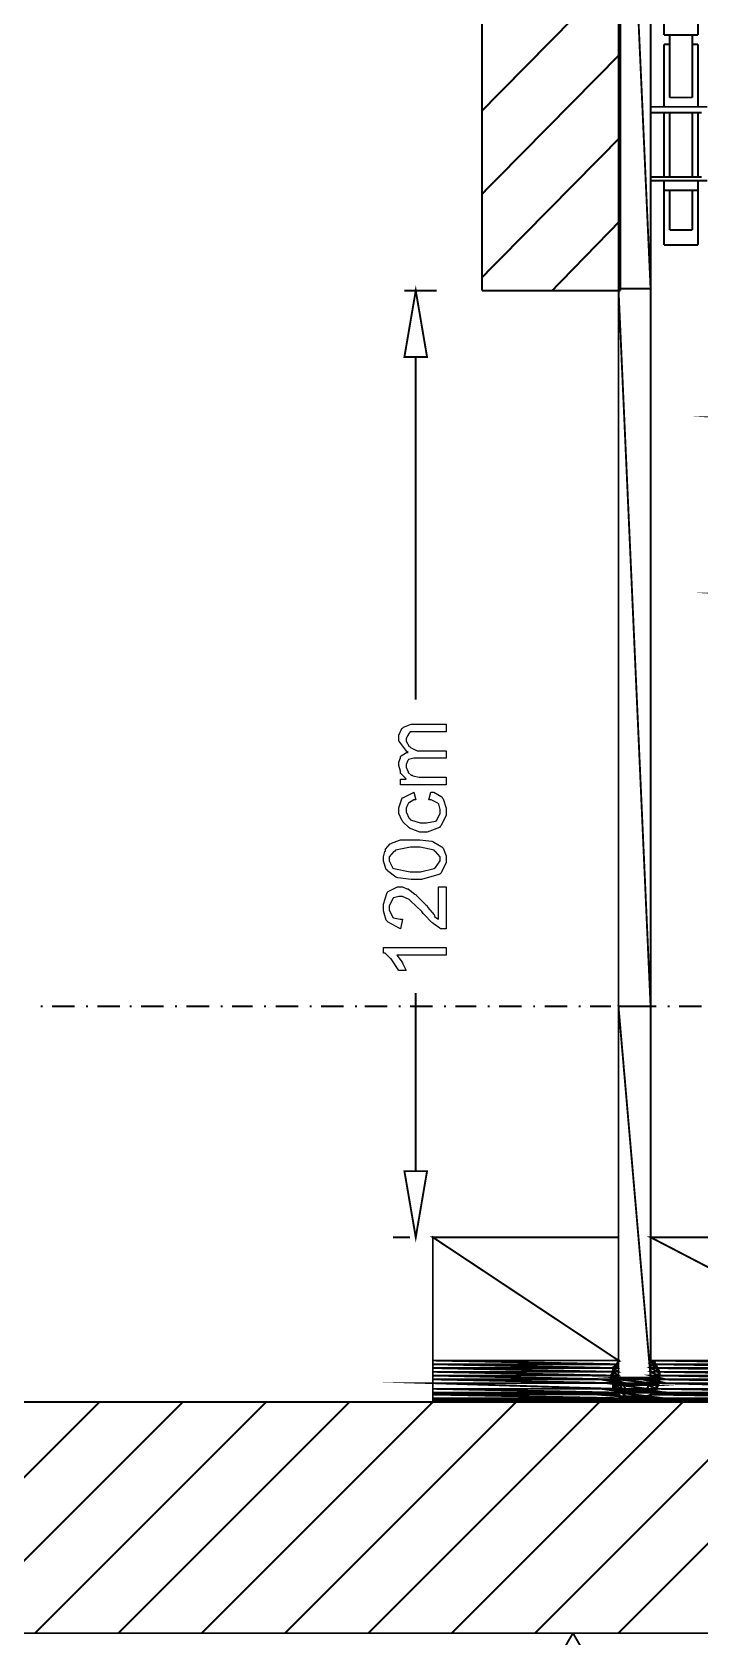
# Model space of a CAD drawing. Header units: metres. Extents: x -593 to 248, y 430 to 1024.
# Drawn here: x -503.75 to -488.8, y 551.19 to 587.11 of the extents above; entities that cross this region are included whole.
import ezdxf

# ---------------------------------------------------------------- set-up
doc = ezdxf.new("R2010")
doc.units = ezdxf.units.M
doc.header["$MEASUREMENT"] = 0
for name, color, linetype in [('C00-00-00-BLACK', 7, 'Continuous'), ('C00-00-FF', 5, 'Continuous'), ('C62-64-65', 252, 'Continuous'), ('C93-95-97', 253, 'Continuous'), ('CC6-C8-CA', 254, 'Continuous'), ('CFF-7E-00', 30, 'Continuous')]:
    doc.layers.add(name, color=color, linetype=linetype)

msp = doc.modelspace()

# ---------------------------------------------------------------- linework, layer by layer
at = {"layer": 'C00-00-00-BLACK', "const_width": 0.0423}
for points in [[(-490.577, 581.325), (-490.577, 604.98)], [(-493.673, 581.325), (-493.673, 604.937)], [(-490.619, 556.995), (-490.619, 596.841)], [(-489.9, 596.671), (-489.9, 556.995)], [(-493.673, 585.352), (-490.577, 588.491)], [(-489.601, 587.896), (-489.601, 587.049)], [(-488.839, 587.896), (-488.839, 587.049)], [(-489.601, 587.049), (-488.839, 587.049)], [(-489.474, 587.049), (-489.474, 585.648)], [(-488.966, 587.049), (-488.966, 585.648)], [(-489.601, 586.838), (-489.474, 586.838)], [(-489.601, 585.438), (-489.601, 586.838)], [(-488.966, 586.838), (-488.839, 586.838)], [(-488.839, 585.438), (-488.839, 586.838)], [(-493.673, 583.488), (-490.577, 586.626)], [(-488.966, 585.648), (-489.474, 585.648)], [(-489.9, 585.438), (-488.627, 585.438)], [(-489.9, 585.311), (-488.754, 585.311)], [(-489.601, 583.868), (-489.601, 585.311)], [(-489.474, 585.311), (-489.474, 583.868)], [(-488.966, 585.311), (-488.966, 583.868)], [(-488.839, 583.868), (-488.839, 585.311)], [(-493.673, 581.622), (-490.577, 584.76)], [(-489.9, 583.868), (-488.754, 583.868)], [(-489.9, 583.784), (-488.627, 583.784)], [(-489.601, 582.344), (-489.601, 583.784)], [(-488.839, 582.344), (-488.839, 583.784)], [(-488.839, 583.572), (-489.601, 583.572)], [(-489.474, 583.572), (-489.474, 582.683)], [(-488.966, 583.572), (-488.966, 582.683)], [(-492.104, 581.325), (-490.577, 582.895)], [(-489.474, 582.683), (-488.966, 582.683)], [(-489.601, 582.344), (-488.839, 582.344)], [(-495.411, 581.325), (-494.692, 581.325)], [(-493.673, 581.325), (-490.577, 581.325)], [(-495.157, 579.841), (-495.157, 572.171)], [(-495.157, 561.614), (-495.157, 565.599)], [(-503.555, 565.303), (-503.512, 565.303)], [(-502.79, 565.303), (-503.301, 565.303)], [(-502.537, 565.303), (-502.494, 565.303)], [(-501.775, 565.303), (-502.282, 565.303)], [(-501.563, 565.303), (-501.52, 565.303)], [(-500.798, 565.303), (-501.306, 565.303)], [(-500.544, 565.303), (-500.501, 565.303)], [(-499.779, 565.303), (-500.29, 565.303)], [(-499.526, 565.303), (-499.483, 565.303)], [(-498.806, 565.303), (-499.271, 565.303)], [(-498.552, 565.303), (-498.508, 565.303)], [(-497.787, 565.303), (-498.295, 565.303)], [(-497.533, 565.303), (-497.49, 565.303)], [(-496.768, 565.303), (-497.279, 565.303)], [(-496.515, 565.303), (-496.472, 565.303)], [(-495.795, 565.303), (-496.303, 565.303)], [(-495.538, 565.303), (-495.496, 565.303)], [(-494.775, 565.303), (-495.284, 565.303)], [(-494.522, 565.303), (-494.479, 565.303)], [(-493.8, 565.303), (-494.269, 565.303)], [(-493.546, 565.303), (-493.504, 565.303)], [(-492.784, 565.303), (-493.291, 565.303)], [(-492.527, 565.303), (-492.485, 565.303)], [(-491.765, 565.303), (-492.273, 565.303)], [(-491.511, 565.303), (-491.468, 565.303)], [(-490.789, 565.303), (-491.255, 565.303)], [(-490.535, 565.303), (-490.493, 565.303)], [(-489.771, 565.303), (-490.28, 565.303)], [(-489.516, 565.303), (-489.474, 565.303)], [(-488.754, 565.303), (-489.262, 565.303)], [(-495.284, 560.133), (-495.667, 560.133)], [(-489.9, 560.133), (-484.598, 560.133), (-484.598, 556.444), (-494.775, 556.444), (-494.775, 560.133), (-490.619, 560.133)], [(-490.577, 557.375), (-490.619, 557.344), (-490.737, 557.118), (-490.727, 556.868), (-490.705, 556.825), (-490.684, 556.773), (-490.351, 556.486), (-490.239, 556.486), (-490.163, 556.486), (-489.936, 556.577), (-489.75, 556.773), (-489.728, 556.825), (-489.707, 556.868), (-489.696, 557.118), (-489.813, 557.344), (-489.855, 557.375)], [(-490.577, 556.995), (-490.577, 556.922), (-490.44, 556.71), (-490.407, 556.699), (-490.376, 556.678), (-490.058, 556.678), (-490.027, 556.699), (-490.006, 556.71), (-489.855, 556.925), (-489.855, 556.995)], [(-482.434, 556.444), (-528.961, 556.444)], [(-507.415, 551.272), (-502.241, 556.444)], [(-505.548, 551.272), (-500.375, 556.444)], [(-503.682, 551.272), (-498.508, 556.444)], [(-501.817, 551.272), (-496.641, 556.444)], [(-499.949, 551.272), (-494.775, 556.444)], [(-498.083, 551.272), (-492.911, 556.444)], [(-496.218, 551.272), (-491.042, 556.444)], [(-494.352, 551.272), (-489.262, 556.36)], [(-484.514, 556.444), (-492.954, 556.444)], [(-492.954, 556.444), (-484.514, 556.444)], [(-489.262, 556.36), (-489.178, 556.444)], [(-489.262, 554.494), (-487.312, 556.444)], [(-489.262, 552.629), (-485.445, 556.444)], [(-492.485, 551.272), (-489.262, 554.494)], [(-490.619, 551.272), (-489.262, 552.629)], [(-534.175, 551.272), (-482.434, 551.272)], [(-491.638, 551.272), (-493.504, 548.051)], [(-489.771, 548.051), (-491.638, 551.272)]]:
    msp.add_lwpolyline(points, dxfattribs=at)
for points in [[(-495.411, 579.841), (-494.904, 579.841), (-495.157, 581.325), (-495.411, 579.841)], [(-495.411, 561.614), (-494.904, 561.614), (-495.157, 560.133), (-495.411, 561.614)]]:
    msp.add_lwpolyline(points, close=True, dxfattribs=at)
at = {"layer": 'C00-00-00-BLACK'}
for points in [[(-495.411, 579.841), (-494.904, 579.841), (-495.157, 581.325), (-495.411, 579.841)], [(-495.411, 561.614), (-494.904, 561.614), (-495.157, 560.133), (-495.411, 561.614)]]:
    msp.add_lwpolyline(points, close=True, dxfattribs=at)
at = {"layer": 'C00-00-FF', "const_width": 0.0423}
msp.add_lwpolyline([(-494.31, 556.444), (-496.006, 556.444)], dxfattribs=at)
at = {"layer": 'C62-64-65', "const_width": 0.0423}
for points in [[(-490.619, 557.206), (-490.746, 557.206), (-490.619, 557.122), (-490.619, 557.206)], [(-490.662, 557.291), (-490.619, 557.206), (-490.746, 557.206), (-490.662, 557.291)], [(-490.746, 557.206), (-490.619, 557.122), (-490.746, 557.122), (-490.746, 557.206)], [(-490.619, 557.375), (-490.619, 557.291), (-490.662, 557.291), (-490.619, 557.375)], [(-490.619, 557.291), (-490.662, 557.291), (-490.619, 557.206), (-490.619, 557.291)], [(-489.771, 557.206), (-489.9, 557.206), (-489.728, 557.122), (-489.771, 557.206)], [(-489.812, 557.291), (-489.9, 557.291), (-489.771, 557.206), (-489.812, 557.291)], [(-489.9, 557.375), (-489.812, 557.291), (-489.9, 557.291), (-489.9, 557.375)], [(-489.9, 557.291), (-489.771, 557.206), (-489.9, 557.206), (-489.9, 557.291)], [(-489.9, 557.206), (-489.728, 557.122), (-489.9, 557.122), (-489.9, 557.206)], [(-490.619, 556.909), (-490.789, 556.909), (-490.577, 556.868), (-490.619, 556.909)], [(-490.619, 557.038), (-490.789, 557.038), (-490.619, 556.995), (-490.619, 557.038)], [(-490.619, 556.995), (-490.789, 556.995), (-490.619, 556.952), (-490.619, 556.995)], [(-490.619, 556.952), (-490.789, 556.952), (-490.619, 556.909), (-490.619, 556.952)], [(-490.577, 556.868), (-490.746, 556.868), (-490.577, 556.825), (-490.577, 556.868)], [(-490.789, 556.909), (-490.577, 556.868), (-490.746, 556.868), (-490.789, 556.909)], [(-490.746, 557.122), (-490.619, 557.038), (-490.789, 557.038), (-490.746, 557.122)], [(-490.619, 557.122), (-490.746, 557.122), (-490.619, 557.038), (-490.619, 557.122)], [(-490.789, 557.038), (-490.619, 556.995), (-490.789, 556.995), (-490.789, 557.038)], [(-490.789, 556.995), (-490.619, 556.952), (-490.789, 556.952), (-490.789, 556.995)], [(-490.789, 556.952), (-490.619, 556.909), (-490.789, 556.909), (-490.789, 556.952)], [(-490.577, 556.825), (-490.706, 556.825), (-490.535, 556.741), (-490.577, 556.825)], [(-490.746, 556.868), (-490.577, 556.825), (-490.746, 556.825), (-490.746, 556.868)], [(-490.746, 556.825), (-490.577, 556.825), (-490.535, 556.825), (-490.746, 556.825)], [(-490.577, 556.825), (-490.535, 556.825), (-490.746, 556.825), (-490.577, 556.825)], [(-490.706, 556.825), (-490.535, 556.741), (-490.706, 556.741), (-490.706, 556.825)], [(-489.728, 556.909), (-489.9, 556.909), (-489.728, 556.868), (-489.728, 556.909)], [(-489.728, 557.038), (-489.9, 557.038), (-489.728, 556.995), (-489.728, 557.038)], [(-489.728, 556.995), (-489.9, 556.995), (-489.728, 556.952), (-489.728, 556.995)], [(-489.728, 556.952), (-489.9, 556.952), (-489.728, 556.909), (-489.728, 556.952)], [(-489.771, 556.825), (-489.943, 556.825), (-489.771, 556.741), (-489.771, 556.825)], [(-489.728, 556.868), (-489.9, 556.868), (-489.771, 556.825), (-489.728, 556.868)], [(-489.943, 556.825), (-489.771, 556.741), (-489.984, 556.741), (-489.943, 556.825)], [(-489.9, 556.868), (-489.771, 556.825), (-489.943, 556.825), (-489.9, 556.868)], [(-489.728, 557.122), (-489.9, 557.122), (-489.728, 557.038), (-489.728, 557.122)], [(-489.943, 556.825), (-489.773, 556.825), (-489.731, 556.825), (-489.943, 556.825)], [(-489.773, 556.825), (-489.731, 556.825), (-489.943, 556.825), (-489.773, 556.825)], [(-489.9, 557.122), (-489.728, 557.038), (-489.9, 557.038), (-489.9, 557.122)], [(-489.9, 557.038), (-489.728, 556.995), (-489.9, 556.995), (-489.9, 557.038)], [(-489.9, 556.995), (-489.728, 556.952), (-489.9, 556.952), (-489.9, 556.995)], [(-489.9, 556.952), (-489.728, 556.909), (-489.9, 556.909), (-489.9, 556.952)], [(-489.9, 556.909), (-489.728, 556.868), (-489.9, 556.868), (-489.9, 556.909)], [(-489.943, 556.572), (-490.577, 556.572), (-490.027, 556.529), (-489.943, 556.572)], [(-490.493, 556.699), (-490.705, 556.699), (-490.407, 556.656), (-490.493, 556.699)], [(-489.855, 556.656), (-490.619, 556.656), (-489.943, 556.572), (-489.855, 556.656)], [(-490.027, 556.529), (-490.493, 556.529), (-490.111, 556.486), (-490.027, 556.529)], [(-490.493, 556.741), (-490.665, 556.741), (-490.493, 556.699), (-490.493, 556.741)], [(-490.705, 556.699), (-490.407, 556.656), (-490.662, 556.656), (-490.705, 556.699)], [(-490.493, 556.741), (-490.45, 556.741), (-490.705, 556.741), (-490.493, 556.741)], [(-490.493, 556.741), (-490.705, 556.741), (-490.535, 556.741), (-490.493, 556.741)], [(-490.665, 556.741), (-490.493, 556.699), (-490.665, 556.699), (-490.665, 556.741)], [(-490.366, 556.656), (-490.323, 556.656), (-490.662, 556.656), (-490.366, 556.656)], [(-490.366, 556.656), (-490.662, 556.656), (-490.407, 556.656), (-490.366, 556.656)], [(-490.662, 556.656), (-490.366, 556.656), (-490.323, 556.656), (-490.662, 556.656)], [(-490.366, 556.656), (-490.323, 556.656), (-490.662, 556.656), (-490.366, 556.656)], [(-490.366, 556.656), (-490.662, 556.656), (-490.28, 556.656), (-490.366, 556.656)], [(-490.662, 556.656), (-490.28, 556.656), (-490.619, 556.656), (-490.662, 556.656)], [(-490.577, 556.572), (-490.027, 556.529), (-490.493, 556.529), (-490.577, 556.572)], [(-490.619, 556.656), (-489.943, 556.572), (-490.577, 556.572), (-490.619, 556.656)], [(-490.493, 556.529), (-490.111, 556.486), (-490.407, 556.486), (-490.493, 556.529)], [(-490.111, 556.486), (-490.407, 556.486), (-490.196, 556.486), (-490.111, 556.486)], [(-490.407, 556.486), (-490.196, 556.486), (-490.323, 556.486), (-490.407, 556.486)], [(-490.154, 556.656), (-489.855, 556.656), (-490.239, 556.656), (-490.154, 556.656)], [(-489.771, 556.741), (-490.027, 556.741), (-489.812, 556.699), (-489.771, 556.741)], [(-489.812, 556.699), (-490.027, 556.699), (-489.812, 556.656), (-489.812, 556.699)], [(-490.07, 556.656), (-489.855, 556.656), (-490.154, 556.656), (-490.07, 556.656)], [(-490.154, 556.656), (-489.815, 556.656), (-489.773, 556.656), (-490.154, 556.656)], [(-489.815, 556.656), (-489.773, 556.656), (-490.154, 556.656), (-489.815, 556.656)], [(-489.855, 556.656), (-490.154, 556.656), (-489.855, 556.656)], [(-490.027, 556.699), (-489.812, 556.656), (-490.07, 556.656), (-490.027, 556.699)], [(-489.812, 556.656), (-490.07, 556.656), (-489.855, 556.656), (-489.812, 556.656)], [(-490.027, 556.741), (-489.812, 556.699), (-490.027, 556.699), (-490.027, 556.741)], [(-489.984, 556.741), (-489.771, 556.741), (-490.027, 556.741), (-489.984, 556.741)], [(-489.771, 556.741), (-489.984, 556.741), (-489.771, 556.741)]]:
    msp.add_lwpolyline(points, close=True, dxfattribs=at)
at = {"layer": 'C62-64-65'}
for points in [[(-490.662, 557.291), (-490.619, 557.206), (-490.746, 557.206), (-490.662, 557.291)], [(-490.619, 557.206), (-490.746, 557.206), (-490.619, 557.122), (-490.619, 557.206)], [(-490.746, 557.206), (-490.619, 557.122), (-490.746, 557.122), (-490.746, 557.206)], [(-490.619, 557.375), (-490.619, 557.291), (-490.662, 557.291), (-490.619, 557.375)], [(-490.619, 557.291), (-490.662, 557.291), (-490.619, 557.206), (-490.619, 557.291)], [(-489.9, 557.375), (-489.812, 557.291), (-489.9, 557.291), (-489.9, 557.375)], [(-489.812, 557.291), (-489.9, 557.291), (-489.771, 557.206), (-489.812, 557.291)], [(-489.9, 557.291), (-489.771, 557.206), (-489.9, 557.206), (-489.9, 557.291)], [(-489.771, 557.206), (-489.9, 557.206), (-489.728, 557.122), (-489.771, 557.206)], [(-489.9, 557.206), (-489.728, 557.122), (-489.9, 557.122), (-489.9, 557.206)], [(-490.746, 557.122), (-490.619, 557.038), (-490.789, 557.038), (-490.746, 557.122)], [(-490.619, 557.038), (-490.789, 557.038), (-490.619, 556.995), (-490.619, 557.038)], [(-490.789, 557.038), (-490.619, 556.995), (-490.789, 556.995), (-490.789, 557.038)], [(-490.619, 556.995), (-490.789, 556.995), (-490.619, 556.952), (-490.619, 556.995)], [(-490.789, 556.995), (-490.619, 556.952), (-490.789, 556.952), (-490.789, 556.995)], [(-490.619, 556.952), (-490.789, 556.952), (-490.619, 556.909), (-490.619, 556.952)], [(-490.789, 556.952), (-490.619, 556.909), (-490.789, 556.909), (-490.789, 556.952)], [(-490.619, 556.909), (-490.789, 556.909), (-490.577, 556.868), (-490.619, 556.909)], [(-490.789, 556.909), (-490.577, 556.868), (-490.746, 556.868), (-490.789, 556.909)], [(-490.619, 557.122), (-490.746, 557.122), (-490.619, 557.038), (-490.619, 557.122)], [(-490.577, 556.868), (-490.746, 556.868), (-490.577, 556.825), (-490.577, 556.868)], [(-490.746, 556.868), (-490.577, 556.825), (-490.746, 556.825), (-490.746, 556.868)], [(-489.9, 556.868), (-489.771, 556.825), (-489.943, 556.825), (-489.9, 556.868)], [(-489.728, 557.122), (-489.9, 557.122), (-489.728, 557.038), (-489.728, 557.122)], [(-489.9, 557.122), (-489.728, 557.038), (-489.9, 557.038), (-489.9, 557.122)], [(-489.728, 557.038), (-489.9, 557.038), (-489.728, 556.995), (-489.728, 557.038)], [(-489.9, 557.038), (-489.728, 556.995), (-489.9, 556.995), (-489.9, 557.038)], [(-489.728, 556.995), (-489.9, 556.995), (-489.728, 556.952), (-489.728, 556.995)], [(-489.9, 556.995), (-489.728, 556.952), (-489.9, 556.952), (-489.9, 556.995)], [(-489.728, 556.952), (-489.9, 556.952), (-489.728, 556.909), (-489.728, 556.952)], [(-489.9, 556.952), (-489.728, 556.909), (-489.9, 556.909), (-489.9, 556.952)], [(-489.728, 556.909), (-489.9, 556.909), (-489.728, 556.868), (-489.728, 556.909)], [(-489.9, 556.909), (-489.728, 556.868), (-489.9, 556.868), (-489.9, 556.909)], [(-489.728, 556.868), (-489.9, 556.868), (-489.771, 556.825), (-489.728, 556.868)], [(-490.746, 556.825), (-490.577, 556.825), (-490.535, 556.825), (-490.746, 556.825)], [(-490.577, 556.825), (-490.535, 556.825), (-490.746, 556.825), (-490.577, 556.825)], [(-490.577, 556.825), (-490.706, 556.825), (-490.535, 556.741), (-490.577, 556.825)], [(-490.706, 556.825), (-490.535, 556.741), (-490.706, 556.741), (-490.706, 556.825)], [(-490.493, 556.741), (-490.45, 556.741), (-490.705, 556.741), (-490.493, 556.741)], [(-490.493, 556.741), (-490.705, 556.741), (-490.535, 556.741), (-490.493, 556.741)], [(-490.493, 556.699), (-490.705, 556.699), (-490.407, 556.656), (-490.493, 556.699)], [(-490.705, 556.699), (-490.407, 556.656), (-490.662, 556.656), (-490.705, 556.699)], [(-490.493, 556.741), (-490.665, 556.741), (-490.493, 556.699), (-490.493, 556.741)], [(-490.665, 556.741), (-490.493, 556.699), (-490.665, 556.699), (-490.665, 556.741)], [(-490.366, 556.656), (-490.323, 556.656), (-490.662, 556.656), (-490.366, 556.656)], [(-490.366, 556.656), (-490.662, 556.656), (-490.407, 556.656), (-490.366, 556.656)], [(-490.662, 556.656), (-490.366, 556.656), (-490.323, 556.656), (-490.662, 556.656)], [(-490.366, 556.656), (-490.323, 556.656), (-490.662, 556.656), (-490.366, 556.656)], [(-490.366, 556.656), (-490.662, 556.656), (-490.28, 556.656), (-490.366, 556.656)], [(-490.662, 556.656), (-490.28, 556.656), (-490.619, 556.656), (-490.662, 556.656)], [(-489.855, 556.656), (-490.619, 556.656), (-489.943, 556.572), (-489.855, 556.656)], [(-490.619, 556.656), (-489.943, 556.572), (-490.577, 556.572), (-490.619, 556.656)], [(-489.943, 556.572), (-490.577, 556.572), (-490.027, 556.529), (-489.943, 556.572)], [(-490.577, 556.572), (-490.027, 556.529), (-490.493, 556.529), (-490.577, 556.572)], [(-490.027, 556.529), (-490.493, 556.529), (-490.111, 556.486), (-490.027, 556.529)], [(-490.493, 556.529), (-490.111, 556.486), (-490.407, 556.486), (-490.493, 556.529)], [(-490.111, 556.486), (-490.407, 556.486), (-490.196, 556.486), (-490.111, 556.486)], [(-490.407, 556.486), (-490.196, 556.486), (-490.323, 556.486), (-490.407, 556.486)], [(-490.154, 556.656), (-489.855, 556.656), (-490.239, 556.656), (-490.154, 556.656)], [(-490.07, 556.656), (-489.855, 556.656), (-490.154, 556.656), (-490.07, 556.656)], [(-490.154, 556.656), (-489.815, 556.656), (-489.773, 556.656), (-490.154, 556.656)], [(-489.815, 556.656), (-489.773, 556.656), (-490.154, 556.656), (-489.815, 556.656)], [(-489.855, 556.656), (-490.154, 556.656), (-489.855, 556.656)], [(-490.027, 556.699), (-489.812, 556.656), (-490.07, 556.656), (-490.027, 556.699)], [(-489.812, 556.656), (-490.07, 556.656), (-489.855, 556.656), (-489.812, 556.656)], [(-489.984, 556.741), (-489.771, 556.741), (-490.027, 556.741), (-489.984, 556.741)], [(-489.771, 556.741), (-490.027, 556.741), (-489.812, 556.699), (-489.771, 556.741)], [(-490.027, 556.741), (-489.812, 556.699), (-490.027, 556.699), (-490.027, 556.741)], [(-489.812, 556.699), (-490.027, 556.699), (-489.812, 556.656), (-489.812, 556.699)], [(-489.943, 556.825), (-489.771, 556.741), (-489.984, 556.741), (-489.943, 556.825)], [(-489.771, 556.741), (-489.984, 556.741), (-489.771, 556.741)], [(-489.943, 556.825), (-489.773, 556.825), (-489.731, 556.825), (-489.943, 556.825)], [(-489.773, 556.825), (-489.731, 556.825), (-489.943, 556.825), (-489.773, 556.825)], [(-489.771, 556.825), (-489.943, 556.825), (-489.771, 556.741), (-489.771, 556.825)]]:
    msp.add_lwpolyline(points, close=True, dxfattribs=at)
at = {"layer": 'C93-95-97', "const_width": 0.0423}
for points in [[(-486.844, 578.487), (-488.286, 578.487), (-486.97, 578.403), (-486.844, 578.487)], [(-486.844, 577.638), (-488.286, 577.638), (-486.76, 577.592), (-486.844, 577.638)], [(-486.844, 574.544), (-488.286, 574.544), (-486.97, 574.46), (-486.844, 574.544)], [(-486.844, 573.695), (-488.286, 573.695), (-486.76, 573.65), (-486.844, 573.695)], [(-490.619, 560.133), (-494.775, 560.133), (-490.619, 557.375), (-490.619, 560.133)], [(-494.775, 560.133), (-490.619, 557.375), (-494.775, 557.375), (-494.775, 560.133)], [(-484.598, 560.133), (-489.9, 560.133), (-484.598, 557.375), (-484.598, 560.133)], [(-489.9, 560.133), (-484.598, 557.375), (-489.9, 557.375), (-489.9, 560.133)], [(-490.619, 557.375), (-494.775, 557.375), (-490.662, 557.291), (-490.619, 557.375)], [(-494.775, 557.375), (-490.662, 557.291), (-494.775, 557.291), (-494.775, 557.375)], [(-490.662, 557.291), (-494.775, 557.291), (-490.746, 557.206), (-490.662, 557.291)], [(-494.775, 557.291), (-490.746, 557.206), (-494.775, 557.206), (-494.775, 557.291)], [(-490.746, 557.206), (-494.775, 557.206), (-490.746, 557.122), (-490.746, 557.206)], [(-494.775, 557.206), (-490.746, 557.122), (-494.775, 557.122), (-494.775, 557.206)], [(-489.9, 557.375), (-484.598, 557.291), (-489.812, 557.291), (-489.9, 557.375)], [(-484.598, 557.375), (-489.9, 557.375), (-484.598, 557.291), (-484.598, 557.375)], [(-489.812, 557.291), (-484.598, 557.206), (-489.771, 557.206), (-489.812, 557.291)], [(-484.598, 557.291), (-489.812, 557.291), (-484.598, 557.206), (-484.598, 557.291)], [(-489.771, 557.206), (-484.598, 557.122), (-489.728, 557.122), (-489.771, 557.206)], [(-484.598, 557.206), (-489.771, 557.206), (-484.598, 557.122), (-484.598, 557.206)], [(-490.746, 556.868), (-494.775, 556.868), (-490.746, 556.741), (-490.746, 556.868)], [(-490.746, 557.122), (-494.775, 557.122), (-490.789, 557.038), (-490.746, 557.122)], [(-494.775, 557.122), (-490.789, 557.038), (-494.775, 557.038), (-494.775, 557.122)], [(-490.789, 557.038), (-494.775, 557.038), (-490.789, 556.952), (-490.789, 557.038)], [(-494.775, 557.038), (-490.789, 556.952), (-494.775, 556.952), (-494.775, 557.038)], [(-490.789, 556.952), (-494.775, 556.952), (-490.746, 556.868), (-490.789, 556.952)], [(-494.775, 556.952), (-490.746, 556.868), (-494.775, 556.868), (-494.775, 556.952)], [(-494.775, 556.868), (-490.746, 556.741), (-494.775, 556.741), (-494.775, 556.868)], [(-489.728, 556.868), (-484.598, 556.741), (-489.771, 556.741), (-489.728, 556.868)], [(-484.598, 557.122), (-489.728, 557.122), (-484.598, 557.038), (-484.598, 557.122)], [(-489.728, 557.122), (-484.598, 557.038), (-489.728, 557.038), (-489.728, 557.122)], [(-484.598, 557.038), (-489.728, 557.038), (-484.598, 556.952), (-484.598, 557.038)], [(-489.728, 557.038), (-484.598, 556.952), (-489.728, 556.952), (-489.728, 557.038)], [(-484.598, 556.952), (-489.728, 556.952), (-484.598, 556.868), (-484.598, 556.952)], [(-489.728, 556.952), (-484.598, 556.868), (-489.728, 556.868), (-489.728, 556.952)], [(-484.598, 556.868), (-489.728, 556.868), (-484.598, 556.741), (-484.598, 556.868)], [(-490.746, 556.741), (-494.775, 556.741), (-490.662, 556.656), (-490.746, 556.741)], [(-494.775, 556.741), (-490.662, 556.656), (-494.775, 556.656), (-494.775, 556.741)], [(-490.662, 556.656), (-494.775, 556.656), (-490.619, 556.613), (-490.662, 556.656)], [(-494.775, 556.656), (-490.619, 556.613), (-494.775, 556.613), (-494.775, 556.656)], [(-490.619, 556.613), (-494.775, 556.613), (-490.535, 556.529), (-490.619, 556.613)], [(-494.775, 556.613), (-490.535, 556.529), (-494.775, 556.529), (-494.775, 556.613)], [(-490.535, 556.529), (-494.775, 556.529), (-490.45, 556.486), (-490.535, 556.529)], [(-494.775, 556.529), (-490.45, 556.486), (-494.775, 556.486), (-494.775, 556.529)], [(-490.366, 556.486), (-490.323, 556.486), (-494.775, 556.486), (-490.366, 556.486)], [(-490.366, 556.486), (-494.775, 556.486), (-490.45, 556.486), (-490.366, 556.486)], [(-494.775, 556.486), (-490.239, 556.486), (-494.775, 556.444), (-494.775, 556.486)], [(-490.239, 556.486), (-490.196, 556.486), (-494.775, 556.486), (-490.239, 556.486)], [(-490.239, 556.486), (-494.775, 556.486), (-490.366, 556.486), (-490.239, 556.486)], [(-490.154, 556.486), (-490.239, 556.486), (-484.598, 556.486), (-490.154, 556.486)], [(-490.239, 556.486), (-484.598, 556.486), (-484.598, 556.444), (-490.239, 556.486)], [(-490.07, 556.486), (-484.598, 556.486), (-490.154, 556.486), (-490.07, 556.486)], [(-490.154, 556.486), (-484.598, 556.486), (-484.555, 556.486), (-490.154, 556.486)], [(-489.984, 556.529), (-484.598, 556.486), (-490.07, 556.486), (-489.984, 556.529)], [(-484.598, 556.486), (-490.07, 556.486), (-484.598, 556.486)], [(-489.9, 556.613), (-484.598, 556.529), (-489.984, 556.529), (-489.9, 556.613)], [(-484.598, 556.529), (-489.984, 556.529), (-484.598, 556.486), (-484.598, 556.529)], [(-489.812, 556.656), (-484.598, 556.613), (-489.9, 556.613), (-489.812, 556.656)], [(-484.598, 556.613), (-489.9, 556.613), (-484.598, 556.529), (-484.598, 556.613)], [(-489.771, 556.741), (-484.598, 556.656), (-489.812, 556.656), (-489.771, 556.741)], [(-484.598, 556.656), (-489.812, 556.656), (-484.598, 556.613), (-484.598, 556.656)], [(-484.598, 556.741), (-489.771, 556.741), (-484.598, 556.656), (-484.598, 556.741)]]:
    msp.add_lwpolyline(points, close=True, dxfattribs=at)
at = {"layer": 'C93-95-97'}
for points in [[(-490.619, 560.133), (-494.775, 560.133), (-490.619, 557.375), (-490.619, 560.133)], [(-494.775, 560.133), (-490.619, 557.375), (-494.775, 557.375), (-494.775, 560.133)], [(-484.598, 560.133), (-489.9, 560.133), (-484.598, 557.375), (-484.598, 560.133)], [(-489.9, 560.133), (-484.598, 557.375), (-489.9, 557.375), (-489.9, 560.133)], [(-490.619, 557.375), (-494.775, 557.375), (-490.662, 557.291), (-490.619, 557.375)], [(-494.775, 557.375), (-490.662, 557.291), (-494.775, 557.291), (-494.775, 557.375)], [(-490.662, 557.291), (-494.775, 557.291), (-490.746, 557.206), (-490.662, 557.291)], [(-494.775, 557.291), (-490.746, 557.206), (-494.775, 557.206), (-494.775, 557.291)], [(-490.746, 557.206), (-494.775, 557.206), (-490.746, 557.122), (-490.746, 557.206)], [(-494.775, 557.206), (-490.746, 557.122), (-494.775, 557.122), (-494.775, 557.206)], [(-484.598, 557.375), (-489.9, 557.375), (-484.598, 557.291), (-484.598, 557.375)], [(-489.9, 557.375), (-484.598, 557.291), (-489.812, 557.291), (-489.9, 557.375)], [(-484.598, 557.291), (-489.812, 557.291), (-484.598, 557.206), (-484.598, 557.291)], [(-489.812, 557.291), (-484.598, 557.206), (-489.771, 557.206), (-489.812, 557.291)], [(-484.598, 557.206), (-489.771, 557.206), (-484.598, 557.122), (-484.598, 557.206)], [(-489.771, 557.206), (-484.598, 557.122), (-489.728, 557.122), (-489.771, 557.206)], [(-490.746, 557.122), (-494.775, 557.122), (-490.789, 557.038), (-490.746, 557.122)], [(-494.775, 557.122), (-490.789, 557.038), (-494.775, 557.038), (-494.775, 557.122)], [(-490.789, 557.038), (-494.775, 557.038), (-490.789, 556.952), (-490.789, 557.038)], [(-494.775, 557.038), (-490.789, 556.952), (-494.775, 556.952), (-494.775, 557.038)], [(-490.789, 556.952), (-494.775, 556.952), (-490.746, 556.868), (-490.789, 556.952)], [(-494.775, 556.952), (-490.746, 556.868), (-494.775, 556.868), (-494.775, 556.952)], [(-490.746, 556.868), (-494.775, 556.868), (-490.746, 556.741), (-490.746, 556.868)], [(-494.775, 556.868), (-490.746, 556.741), (-494.775, 556.741), (-494.775, 556.868)], [(-489.728, 556.868), (-484.598, 556.741), (-489.771, 556.741), (-489.728, 556.868)], [(-484.598, 557.122), (-489.728, 557.122), (-484.598, 557.038), (-484.598, 557.122)], [(-489.728, 557.122), (-484.598, 557.038), (-489.728, 557.038), (-489.728, 557.122)], [(-484.598, 557.038), (-489.728, 557.038), (-484.598, 556.952), (-484.598, 557.038)], [(-489.728, 557.038), (-484.598, 556.952), (-489.728, 556.952), (-489.728, 557.038)], [(-484.598, 556.952), (-489.728, 556.952), (-484.598, 556.868), (-484.598, 556.952)], [(-489.728, 556.952), (-484.598, 556.868), (-489.728, 556.868), (-489.728, 556.952)], [(-484.598, 556.868), (-489.728, 556.868), (-484.598, 556.741), (-484.598, 556.868)], [(-490.746, 556.741), (-494.775, 556.741), (-490.662, 556.656), (-490.746, 556.741)], [(-494.775, 556.741), (-490.662, 556.656), (-494.775, 556.656), (-494.775, 556.741)], [(-490.662, 556.656), (-494.775, 556.656), (-490.619, 556.613), (-490.662, 556.656)], [(-494.775, 556.656), (-490.619, 556.613), (-494.775, 556.613), (-494.775, 556.656)], [(-490.619, 556.613), (-494.775, 556.613), (-490.535, 556.529), (-490.619, 556.613)], [(-494.775, 556.613), (-490.535, 556.529), (-494.775, 556.529), (-494.775, 556.613)], [(-490.535, 556.529), (-494.775, 556.529), (-490.45, 556.486), (-490.535, 556.529)], [(-494.775, 556.529), (-490.45, 556.486), (-494.775, 556.486), (-494.775, 556.529)], [(-490.366, 556.486), (-490.323, 556.486), (-494.775, 556.486), (-490.366, 556.486)], [(-490.366, 556.486), (-494.775, 556.486), (-490.45, 556.486), (-490.366, 556.486)], [(-494.775, 556.486), (-490.239, 556.486), (-494.775, 556.444), (-494.775, 556.486)], [(-490.239, 556.486), (-490.196, 556.486), (-494.775, 556.486), (-490.239, 556.486)], [(-490.239, 556.486), (-494.775, 556.486), (-490.366, 556.486), (-490.239, 556.486)], [(-490.154, 556.486), (-490.239, 556.486), (-484.598, 556.486), (-490.154, 556.486)], [(-490.239, 556.486), (-484.598, 556.486), (-484.598, 556.444), (-490.239, 556.486)], [(-490.07, 556.486), (-484.598, 556.486), (-490.154, 556.486), (-490.07, 556.486)], [(-490.154, 556.486), (-484.598, 556.486), (-484.555, 556.486), (-490.154, 556.486)], [(-489.984, 556.529), (-484.598, 556.486), (-490.07, 556.486), (-489.984, 556.529)], [(-484.598, 556.486), (-490.07, 556.486), (-484.598, 556.486)], [(-489.9, 556.613), (-484.598, 556.529), (-489.984, 556.529), (-489.9, 556.613)], [(-484.598, 556.529), (-489.984, 556.529), (-484.598, 556.486), (-484.598, 556.529)], [(-489.812, 556.656), (-484.598, 556.613), (-489.9, 556.613), (-489.812, 556.656)], [(-484.598, 556.613), (-489.9, 556.613), (-484.598, 556.529), (-484.598, 556.613)], [(-489.771, 556.741), (-484.598, 556.656), (-489.812, 556.656), (-489.771, 556.741)], [(-484.598, 556.656), (-489.812, 556.656), (-484.598, 556.613), (-484.598, 556.656)], [(-484.598, 556.741), (-489.771, 556.741), (-484.598, 556.656), (-484.598, 556.741)]]:
    msp.add_lwpolyline(points, close=True, dxfattribs=at)
at = {"layer": 'CC6-C8-CA', "const_width": 0.0423}
for points in [[(-490.577, 596.375), (-489.9, 581.368), (-490.577, 581.368), (-490.577, 596.375)], [(-489.9, 596.375), (-490.577, 596.375), (-489.9, 581.368), (-489.9, 596.375)], [(-490.619, 581.368), (-489.9, 565.303), (-490.619, 565.303), (-490.619, 581.368)], [(-489.9, 581.368), (-490.619, 581.368), (-489.9, 565.303), (-489.9, 581.368)], [(-490.619, 565.303), (-489.9, 556.995), (-490.619, 556.995), (-490.619, 565.303)], [(-489.9, 565.303), (-490.619, 565.303), (-489.9, 556.995), (-489.9, 565.303)], [(-489.9, 556.995), (-490.619, 556.995), (-489.9, 556.952), (-489.9, 556.995)], [(-489.9, 556.868), (-490.577, 556.868), (-489.943, 556.825), (-489.9, 556.868)], [(-489.9, 556.952), (-490.619, 556.952), (-489.9, 556.868), (-489.9, 556.952)], [(-489.943, 556.825), (-490.577, 556.825), (-489.984, 556.741), (-489.943, 556.825)], [(-490.619, 556.952), (-489.9, 556.868), (-490.577, 556.868), (-490.619, 556.952)], [(-490.619, 556.995), (-489.9, 556.952), (-490.619, 556.952), (-490.619, 556.995)], [(-490.577, 556.825), (-489.984, 556.741), (-490.535, 556.741), (-490.577, 556.825)], [(-490.577, 556.868), (-489.943, 556.825), (-490.577, 556.825), (-490.577, 556.868)], [(-489.984, 556.741), (-490.535, 556.741), (-490.027, 556.699), (-489.984, 556.741)], [(-490.027, 556.699), (-490.493, 556.699), (-490.07, 556.656), (-490.027, 556.699)], [(-490.493, 556.699), (-490.07, 556.656), (-490.407, 556.656), (-490.493, 556.699)], [(-490.535, 556.741), (-490.027, 556.699), (-490.493, 556.699), (-490.535, 556.741)], [(-490.07, 556.656), (-490.407, 556.656), (-490.154, 556.656), (-490.07, 556.656)], [(-490.407, 556.656), (-490.154, 556.656), (-490.366, 556.656), (-490.407, 556.656)], [(-490.154, 556.656), (-490.366, 556.656), (-490.239, 556.656), (-490.154, 556.656)], [(-490.366, 556.656), (-490.239, 556.656), (-490.28, 556.656), (-490.366, 556.656)]]:
    msp.add_lwpolyline(points, close=True, dxfattribs=at)
at = {"layer": 'CC6-C8-CA'}
for points in [[(-489.9, 596.375), (-490.577, 596.375), (-489.9, 581.368), (-489.9, 596.375)], [(-490.577, 596.375), (-489.9, 581.368), (-490.577, 581.368), (-490.577, 596.375)], [(-489.9, 581.368), (-490.619, 581.368), (-489.9, 565.303), (-489.9, 581.368)], [(-490.619, 581.368), (-489.9, 565.303), (-490.619, 565.303), (-490.619, 581.368)], [(-489.9, 565.303), (-490.619, 565.303), (-489.9, 556.995), (-489.9, 565.303)], [(-490.619, 565.303), (-489.9, 556.995), (-490.619, 556.995), (-490.619, 565.303)], [(-489.9, 556.995), (-490.619, 556.995), (-489.9, 556.952), (-489.9, 556.995)], [(-490.619, 556.995), (-489.9, 556.952), (-490.619, 556.952), (-490.619, 556.995)], [(-489.9, 556.952), (-490.619, 556.952), (-489.9, 556.868), (-489.9, 556.952)], [(-490.619, 556.952), (-489.9, 556.868), (-490.577, 556.868), (-490.619, 556.952)], [(-489.9, 556.868), (-490.577, 556.868), (-489.943, 556.825), (-489.9, 556.868)], [(-490.577, 556.868), (-489.943, 556.825), (-490.577, 556.825), (-490.577, 556.868)], [(-489.943, 556.825), (-490.577, 556.825), (-489.984, 556.741), (-489.943, 556.825)], [(-490.577, 556.825), (-489.984, 556.741), (-490.535, 556.741), (-490.577, 556.825)], [(-489.984, 556.741), (-490.535, 556.741), (-490.027, 556.699), (-489.984, 556.741)], [(-490.535, 556.741), (-490.027, 556.699), (-490.493, 556.699), (-490.535, 556.741)], [(-490.027, 556.699), (-490.493, 556.699), (-490.07, 556.656), (-490.027, 556.699)], [(-490.493, 556.699), (-490.07, 556.656), (-490.407, 556.656), (-490.493, 556.699)], [(-490.07, 556.656), (-490.407, 556.656), (-490.154, 556.656), (-490.07, 556.656)], [(-490.407, 556.656), (-490.154, 556.656), (-490.366, 556.656), (-490.407, 556.656)], [(-490.154, 556.656), (-490.366, 556.656), (-490.239, 556.656), (-490.154, 556.656)], [(-490.366, 556.656), (-490.239, 556.656), (-490.28, 556.656), (-490.366, 556.656)]]:
    msp.add_lwpolyline(points, close=True, dxfattribs=at)
at = {"layer": 'CFF-7E-00'}
for points in [[(-494.479, 570.264), (-495.496, 570.264), (-495.496, 570.391), (-495.368, 570.391), (-495.379, 570.402), (-495.487, 570.508), (-495.496, 570.518), (-495.496, 570.571), (-495.538, 570.691), (-495.538, 570.73), (-495.538, 570.772), (-495.496, 570.868), (-495.496, 570.898), (-495.487, 570.909), (-495.367, 570.983), (-495.327, 570.983), (-495.359, 571.005), (-495.538, 571.244), (-495.538, 571.322), (-495.538, 571.376), (-495.465, 571.524), (-495.454, 571.533), (-495.433, 571.555), (-495.259, 571.619), (-495.2, 571.619), (-494.479, 571.619), (-494.479, 571.449), (-495.114, 571.449), (-495.157, 571.449), (-495.252, 571.449), (-495.284, 571.449), (-495.284, 571.449), (-495.327, 571.386), (-495.327, 571.364), (-495.338, 571.364), (-495.368, 571.302), (-495.368, 571.28), (-495.368, 571.239), (-495.306, 571.121), (-495.284, 571.11), (-495.274, 571.101), (-495.123, 571.026), (-495.072, 571.026), (-494.479, 571.026), (-494.479, 570.857), (-495.157, 570.857), (-495.2, 570.857), (-495.317, 570.825), (-495.327, 570.814), (-495.338, 570.804), (-495.368, 570.717), (-495.368, 570.687), (-495.368, 570.655), (-495.338, 570.571), (-495.327, 570.56), (-495.327, 570.54), (-495.263, 570.475), (-495.241, 570.475), (-495.221, 570.465), (-495.079, 570.433), (-495.031, 570.433), (-494.479, 570.433), (-494.479, 570.264)], [(-494.861, 569.925), (-494.819, 570.094), (-494.755, 570.094), (-494.576, 569.99), (-494.565, 569.968), (-494.544, 569.947), (-494.479, 569.739), (-494.479, 569.669), (-494.479, 569.585), (-494.587, 569.352), (-494.608, 569.33), (-494.629, 569.309), (-494.898, 569.203), (-494.988, 569.203), (-495.062, 569.203), (-495.263, 569.277), (-495.284, 569.287), (-495.306, 569.298), (-495.444, 569.436), (-495.454, 569.457), (-495.465, 569.468), (-495.538, 569.619), (-495.538, 569.669), (-495.538, 569.744), (-495.465, 569.947), (-495.454, 569.968), (-495.433, 569.979), (-495.222, 570.085), (-495.2, 570.094), (-495.157, 569.925), (-495.2, 569.925), (-495.317, 569.849), (-495.327, 569.838), (-495.338, 569.829), (-495.368, 569.741), (-495.368, 569.71), (-495.368, 569.658), (-495.306, 569.51), (-495.284, 569.499), (-495.274, 569.479), (-495.059, 569.414), (-494.988, 569.414), (-494.915, 569.414), (-494.714, 569.447), (-494.692, 569.457), (-494.682, 569.479), (-494.608, 569.622), (-494.608, 569.669), (-494.608, 569.712), (-494.639, 569.829), (-494.649, 569.838), (-494.66, 569.849), (-494.811, 569.925), (-494.861, 569.925)], [(-495.157, 568.145), (-495.263, 568.145), (-495.56, 568.176), (-495.581, 568.186), (-495.602, 568.197), (-495.786, 568.335), (-495.795, 568.356), (-495.818, 568.367), (-495.879, 568.55), (-495.879, 568.61), (-495.879, 568.653), (-495.848, 568.77), (-495.837, 568.78), (-495.837, 568.823), (-495.732, 568.938), (-495.71, 568.948), (-495.7, 568.959), (-495.518, 569.024), (-495.496, 569.034), (-495.412, 569.034), (-495.222, 569.034), (-495.157, 569.034), (-495.062, 569.034), (-494.798, 569.002), (-494.775, 568.991), (-494.755, 568.981), (-494.576, 568.875), (-494.565, 568.864), (-494.544, 568.843), (-494.479, 568.67), (-494.479, 568.61), (-494.479, 568.526), (-494.587, 568.294), (-494.608, 568.271), (-494.639, 568.251), (-495.028, 568.145), (-495.157, 568.145)], [(-495.157, 568.314), (-495.053, 568.314), (-494.745, 568.389), (-494.734, 568.398), (-494.714, 568.409), (-494.608, 568.561), (-494.608, 568.61), (-494.608, 568.653), (-494.714, 568.77), (-494.734, 568.78), (-494.745, 568.802), (-495.055, 568.864), (-495.157, 568.864), (-495.274, 568.864), (-495.613, 568.802), (-495.623, 568.78), (-495.645, 568.77), (-495.753, 568.651), (-495.753, 568.61), (-495.753, 568.558), (-495.678, 568.409), (-495.667, 568.398), (-495.646, 568.389), (-495.28, 568.314), (-495.157, 568.314)], [(-494.649, 567.975), (-494.479, 567.975), (-494.479, 567.041), (-494.512, 567.041), (-494.584, 567.041), (-494.608, 567.041), (-494.618, 567.052), (-494.766, 567.158), (-494.775, 567.168), (-494.798, 567.179), (-494.967, 567.359), (-494.988, 567.38), (-495.02, 567.423), (-495.274, 567.667), (-495.284, 567.676), (-495.306, 567.698), (-495.45, 567.76), (-495.496, 567.76), (-495.539, 567.76), (-495.656, 567.73), (-495.667, 567.719), (-495.678, 567.698), (-495.753, 567.555), (-495.753, 567.507), (-495.753, 567.454), (-495.678, 567.316), (-495.667, 567.294), (-495.656, 567.285), (-495.505, 567.253), (-495.454, 567.253), (-495.496, 567.041), (-495.528, 567.052), (-495.775, 567.19), (-495.795, 567.21), (-495.818, 567.232), (-495.879, 567.439), (-495.879, 567.507), (-495.879, 567.592), (-495.806, 567.826), (-495.795, 567.848), (-495.775, 567.871), (-495.567, 567.975), (-495.496, 567.975), (-495.455, 567.975), (-495.36, 567.933), (-495.327, 567.933), (-495.317, 567.923), (-495.179, 567.815), (-495.157, 567.803), (-495.148, 567.793), (-494.936, 567.581), (-494.904, 567.55), (-494.883, 567.518), (-494.745, 567.348), (-494.734, 567.337), (-494.734, 567.316), (-494.66, 567.264), (-494.649, 567.253), (-494.649, 567.975)], [(-494.479, 566.618), (-494.479, 566.448), (-495.581, 566.448), (-495.571, 566.439), (-495.465, 566.301), (-495.454, 566.279), (-495.444, 566.258), (-495.379, 566.12), (-495.368, 566.109), (-495.538, 566.109), (-495.549, 566.131), (-495.689, 566.344), (-495.71, 566.364), (-495.721, 566.375), (-495.841, 566.491), (-495.879, 566.491), (-495.879, 566.618), (-494.479, 566.618)]]:
    msp.add_lwpolyline(points, close=True, dxfattribs=at)

doc.saveas('drawing.dxf')
